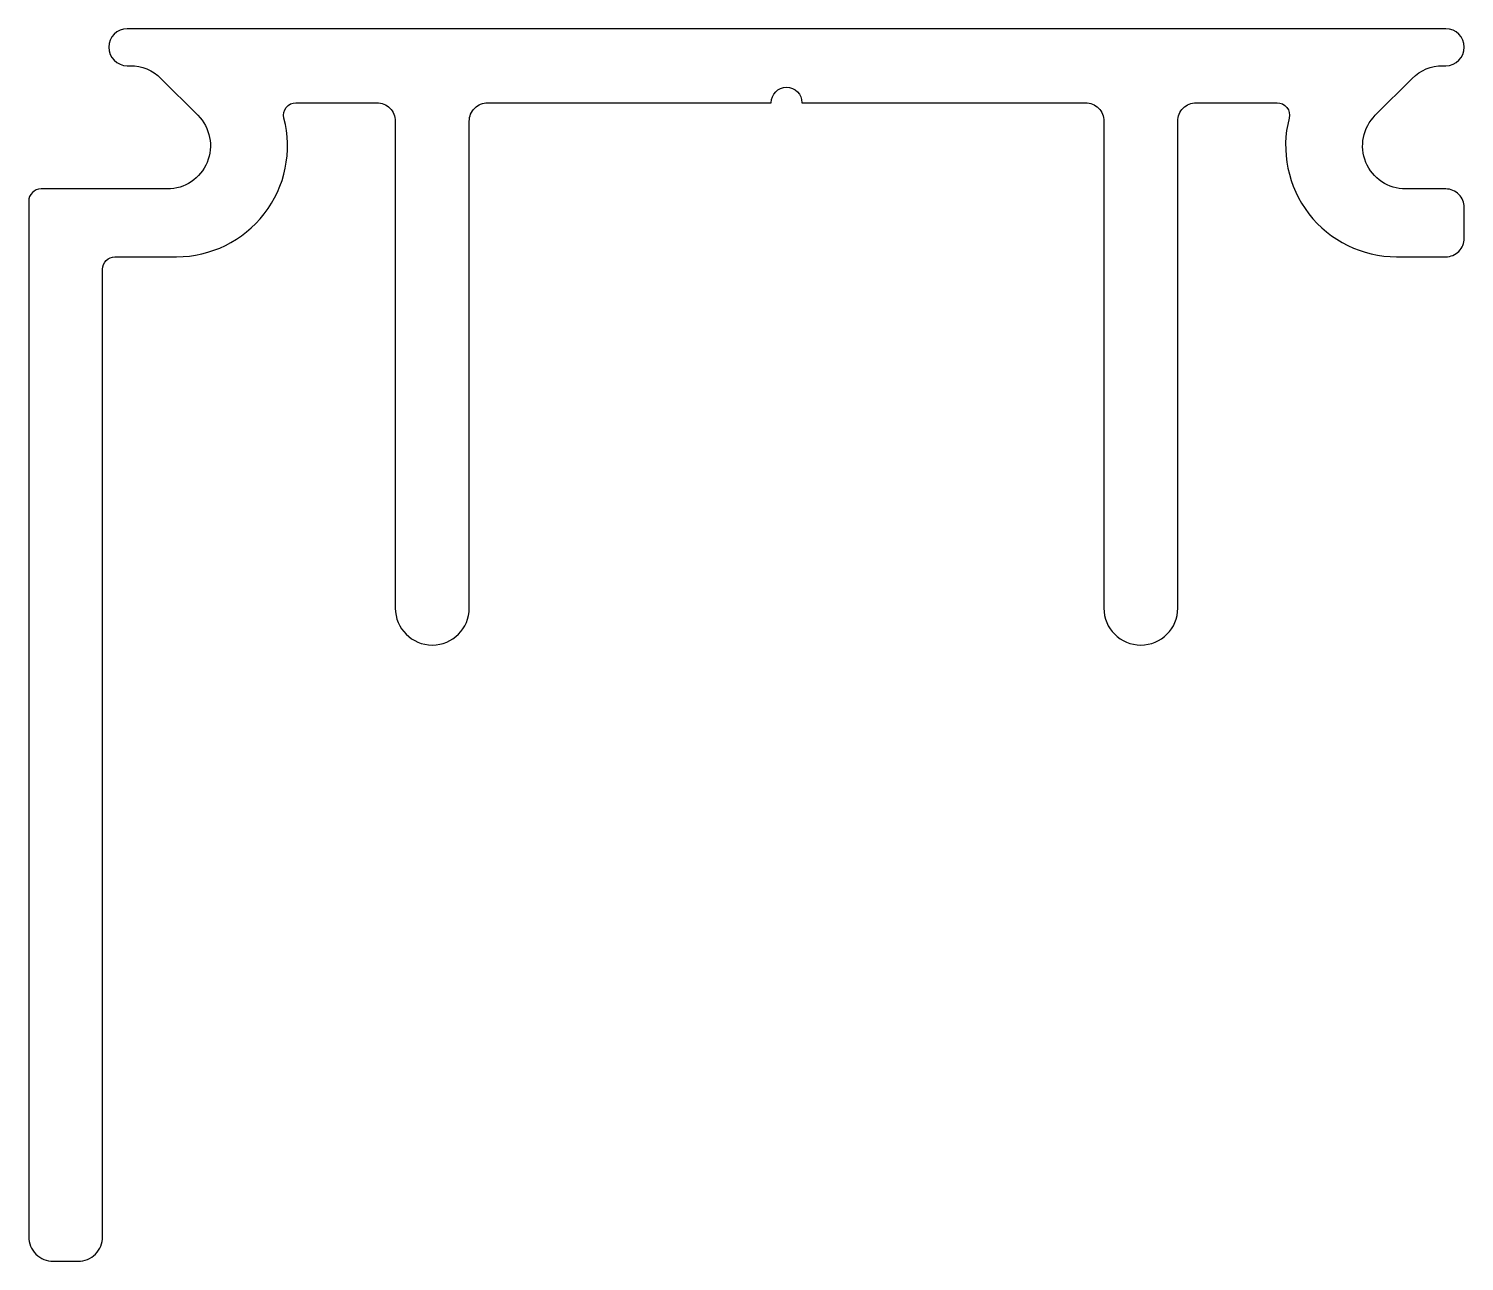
# Model space of a CAD drawing. Extents: x 934.9 to 958.2, y -8.4 to 11.6.
import ezdxf

# ---------------------------------------------------------------- set-up
doc = ezdxf.new("R2010")
doc.units = 0
doc.header["$LTSCALE"] = 15
doc.layers.get('0').update_dxf_attribs({"linetype": 'CONTINUOUS'})

msp = doc.modelspace()

# ---------------------------------------------------------------- linework, layer by layer
at = {"flags": 128}
msp.add_lwpolyline([(953.853, 10.398), (955.166, 10.398, -0.490314), (955.36, 10.148, 0.490314), (957.103, 7.898), (957.903, 7.898, 0.414214), (958.203, 8.198), (958.203, 8.698, 0.414214), (957.903, 8.998), (957.253, 8.998, -0.668179), (956.758, 10.193), (957.358, 10.793, -0.198912), (957.853, 10.998), (957.903, 10.998, 1), (957.903, 11.598), (936.503, 11.598, 1), (936.503, 10.998), (936.553, 10.998, -0.198912), (937.048, 10.793), (937.648, 10.193, -0.668179), (937.153, 8.998), (935.103, 8.998, 0.414214), (934.903, 8.798), (934.903, -8.002, 0.414214), (935.303, -8.402), (935.703, -8.402, 0.414214), (936.103, -8.002), (936.103, 7.698, -0.414214), (936.303, 7.898), (937.303, 7.898, 0.490314), (939.046, 10.148, -0.490314), (939.239, 10.398), (940.553, 10.398, -0.414214), (940.853, 10.098), (940.853, 2.198, 1), (942.053, 2.198), (942.053, 10.098, -0.414214), (942.353, 10.398), (946.953, 10.398, -1), (947.453, 10.398), (952.053, 10.398, -0.414214), (952.353, 10.098), (952.353, 2.198, 1), (953.553, 2.198), (953.553, 10.098, -0.414214)], format="xyb", close=True, dxfattribs=at)

doc.saveas('drawing.dxf')
